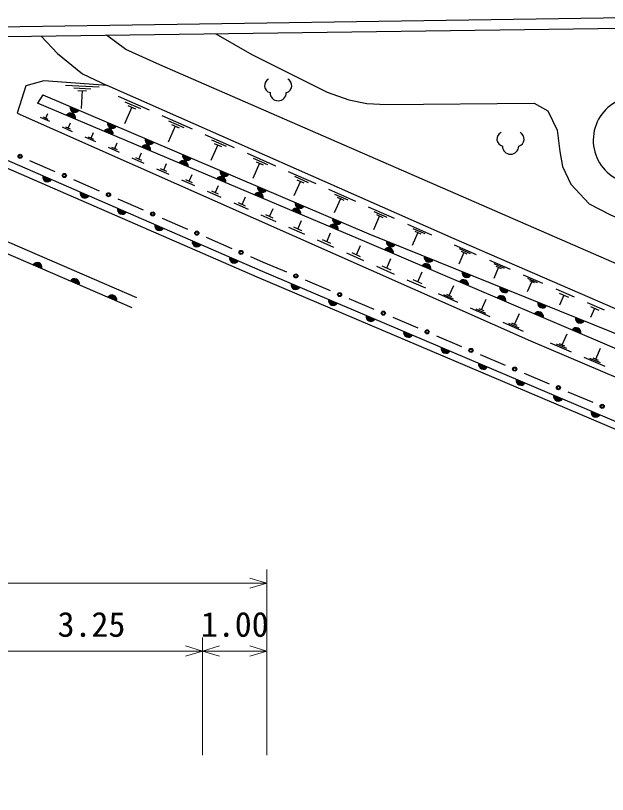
# Model space of a CAD drawing. Units: millimetres, scale not verified. Extents: x 40000 to 680000, y 20000 to 380000.
# Drawn here: x 242888 to 286428, y 239688 to 297032 of the extents above; entities that cross this region are included whole.
import ezdxf
from ezdxf.enums import TextEntityAlignment as Align

# ---------------------------------------------------------------- set-up
doc = ezdxf.new("R2010")
doc.units = ezdxf.units.MM
doc.header["$LTSCALE"] = 1000
for name, color, linetype, lineweight in [('M-BGD', 7, 'Continuous', 25), ('M-STR-HTXT', 7, 'Continuous', 13), ('M-STR-STR1', 1, 'Continuous', 25)]:
    doc.layers.add(name, color=color, linetype=linetype, lineweight=lineweight)
doc.styles.add('ＭＳ ゴシック', font='')
doc.styles.get('ＭＳ ゴシック').set_extended_font_data('MS Gothic')

msp = doc.modelspace()

# ---------------------------------------------------------------- linework, layer by layer
at = {"layer": 'M-BGD'}
for p, q in [((246555, 291900), (249048, 291783)), ((247171, 291704), (248417, 291646)), ((247475, 291524), (248098, 291494)), ((247786, 291509), (247724, 290180)), ((244882, 291197), (244506, 290593)), ((250428, 291096), (252710, 290086)), ((251435, 290287), (250896, 289070)), ((250932, 290692), (252073, 290187)), ((251149, 290413), (251720, 290161)), ((245109, 289467), (245272, 289834)), ((253658, 289667), (255874, 288687)), ((245413, 289222), (244724, 289528)), ((245282, 289390), (244937, 289543)), ((246756, 288743), (246929, 289132)), ((254147, 289274), (255254, 288784)), ((247078, 288483), (246348, 288807)), ((246939, 288662), (246574, 288824)), ((254635, 288882), (254112, 287700)), ((254358, 289004), (254912, 288759)), ((248787, 287725), (248014, 288068)), ((248639, 287914), (248253, 288086)), ((248446, 288000), (248629, 288412)), ((256821, 288268), (258971, 287316)), ((257295, 287887), (258370, 287411)), ((250540, 286947), (249723, 287310)), ((250384, 287147), (249975, 287328)), ((250180, 287238), (250373, 287673)), ((257769, 287505), (257262, 286358)), ((257500, 287624), (258038, 287386)), ((251958, 286456), (252162, 286915)), ((259918, 286898), (262005, 285974)), ((243908, 286371), (245784, 285555)), ((252338, 286149), (251476, 286532)), ((252174, 286360), (251743, 286551)), ((260838, 286158), (260346, 285044)), ((260378, 286528), (261422, 286066)), ((260577, 286273), (261099, 286042)), ((254184, 285331), (253275, 285734)), ((254010, 285552), (253556, 285754)), ((253783, 285653), (253998, 286138)), ((255656, 284830), (255882, 285340)), ((262951, 285556), (264975, 284660)), ((263397, 285197), (264409, 284749)), ((247159, 284956), (249035, 284140)), ((256077, 284491), (255121, 284915)), ((255895, 284724), (255417, 284936)), ((257577, 283985), (257814, 284521)), ((263843, 284838), (263366, 283758)), ((263590, 284950), (264097, 284726)), ((258019, 283629), (257015, 284074)), ((257828, 283874), (257326, 284097)), ((265920, 284242), (267884, 283373)), ((266353, 283894), (267335, 283459)), ((250410, 283541), (252286, 282725)), ((259548, 283119), (259797, 283681)), ((266786, 283545), (266323, 282498)), ((266541, 283654), (267032, 283437)), ((260013, 282744), (258959, 283212)), ((259811, 283002), (259284, 283236)), ((261570, 282230), (261832, 282819)), ((268831, 282954), (270730, 282114)), ((262058, 281837), (260952, 282327)), ((261847, 282107), (261294, 282352)), ((269668, 282280), (269220, 281267)), ((269250, 282617), (270199, 282197)), ((269431, 282386), (269906, 282175)), ((253661, 282126), (255537, 281310)), ((263645, 281317), (263919, 281935)), ((271712, 281679), (273478, 280898)), ((264156, 280906), (262998, 281420)), ((263935, 281189), (263356, 281446)), ((265774, 280381), (266061, 281028)), ((272490, 281053), (272074, 280111)), ((272101, 281366), (272984, 280976)), ((272270, 281151), (272711, 280956)), ((256912, 280711), (258788, 279894)), ((266308, 279951), (265097, 280489)), ((266077, 280247), (265471, 280516)), ((267959, 279421), (268258, 280097)), ((275157, 280156), (276777, 279452)), ((275515, 279872), (276325, 279520)), ((260163, 279296), (261101, 278888)), ((268517, 278971), (267250, 279533)), ((268275, 279280), (267642, 279561)), ((275873, 279588), (275498, 278724)), ((275670, 279676), (276075, 279500)), ((261101, 278888), (262814, 278158)), ((270190, 278438), (270501, 279140)), ((277741, 279033), (279267, 278371)), ((278079, 278766), (278841, 278435)), ((270770, 277971), (269455, 278555)), ((270519, 278293), (269861, 278584)), ((272469, 277435), (272791, 278161)), ((278416, 278499), (278062, 277685)), ((278225, 278581), (278606, 278416)), ((264194, 277570), (266034, 276786)), ((273069, 276951), (271707, 277555)), ((272809, 277284), (272128, 277586)), ((280230, 277952), (281663, 277329)), ((280546, 277701), (281263, 277390)), ((274795, 276410), (275129, 277162)), ((280863, 277450), (280531, 276685)), ((280684, 277528), (281043, 277372)), ((275417, 275910), (274007, 276535)), ((275106, 276160), (274401, 276473)), ((274972, 276332), (274619, 276488)), ((282625, 276912), (283971, 276327)), ((282883, 276586), (283556, 276294)), ((283220, 276440), (282908, 275722)), ((267414, 276198), (269254, 275415)), ((277171, 275364), (277516, 276142)), ((284930, 275910), (286191, 275362)), ((277814, 274846), (276355, 275493)), ((277493, 275105), (276763, 275428)), ((277353, 275283), (276989, 275445)), ((285172, 275605), (285803, 275331)), ((285488, 275468), (285195, 274795)), ((270634, 274827), (272474, 274043)), ((279597, 274296), (279954, 275100)), ((280262, 273760), (278753, 274429)), ((279930, 274028), (279175, 274362)), ((279786, 274212), (279408, 274379)), ((283108, 272778), (283460, 273602)), ((273855, 273455), (275695, 272672)), ((283793, 272242), (282247, 272901)), ((283451, 272510), (282678, 272840)), ((283301, 272695), (282915, 272860)), ((285571, 271727), (285922, 272550)), ((277075, 272084), (278915, 271300)), ((286255, 271192), (284712, 271850)), ((285913, 271459), (285141, 271789)), ((285764, 271645), (285378, 271809)), ((280295, 270712), (282135, 269929)), ((283515, 269341), (285355, 268557))]:
    msp.add_line(p, q, dxfattribs=at)
for points in [[(244776, 295521), (245963, 294249), (247803, 292736), (249615, 291893)], [(361183, 246455), (320080, 264369), (287328, 278666), (253506, 293407), (251007, 294540), (249565, 295586)], [(257626, 295695), (260275, 294164), (265820, 291391), (267399, 290830), (268733, 290549), (270171, 290479), (281051, 290584), (282034, 290023)], [(209537, 275499), (209459, 287537), (217484, 293241), (226827, 293104), (260846, 278296), (288200, 266645), (297276, 262933), (314859, 254709), (349726, 238509), (367079, 230331)], [(210071, 275503), (209995, 287262), (217651, 292704), (226712, 292572), (260635, 277806), (287994, 266152), (297062, 262444), (314633, 254225), (349499, 238026), (366851, 229848)], [(249615, 291893), (244959, 292221), (243649, 291870), (242994, 289858)], [(357260, 244976), (298902, 270276), (275166, 280588), (249615, 291893)], [(244882, 291197), (268887, 280971), (294369, 270647), (319763, 259551), (357476, 243098)], [(357612, 241914), (319463, 258440), (294019, 269525), (268757, 280320), (244506, 290593)], [(242994, 289858), (280777, 273093), (316005, 258068), (356863, 240671)], [(282034, 290023), (282731, 288607), (282934, 287031), (283121, 285924), (283730, 284629), (285087, 283179), (286646, 282352), (303135, 275171), (332141, 262618)], [(215326, 275549), (215245, 285006), (217845, 287055), (226679, 287154), (251793, 276285)], [(251464, 275524), (226512, 286323), (218136, 286229), (216077, 284607), (216155, 275556)]]:
    msp.add_lwpolyline(points, dxfattribs=at)
for centre, radius in [((243221, 286671), 150), ((243221, 286671), 120), ((243221, 286671), 100), ((246472, 285256), 150), ((246472, 285256), 120), ((246472, 285256), 100), ((249722, 283840), 150), ((249722, 283840), 120), ((249722, 283840), 100), ((252973, 282425), 150), ((252973, 282425), 120), ((252973, 282425), 100), ((256224, 281010), 150), ((256224, 281010), 120), ((256224, 281010), 100), ((259475, 279595), 150), ((259475, 279595), 120), ((259475, 279595), 100), ((263504, 277864), 150), ((263504, 277864), 120), ((263504, 277864), 100), ((266724, 276492), 150), ((266724, 276492), 120), ((266724, 276492), 100), ((269944, 275121), 150), ((269944, 275121), 120), ((269944, 275121), 100), ((273164, 273749), 150), ((273164, 273749), 120), ((273164, 273749), 100), ((276385, 272378), 150), ((276385, 272378), 120), ((276385, 272378), 100), ((279605, 271006), 150), ((279605, 271006), 120), ((279605, 271006), 100), ((282825, 269635), 150), ((282825, 269635), 120), ((282825, 269635), 100), ((286045, 268263), 150), ((286045, 268263), 120), ((286045, 268263), 100)]:
    msp.add_circle(centre, radius, dxfattribs=at)
for centre, radius, start, end in [((261742, 291878), 536, 116.08703, 255.33416), ((262671, 291878), 536, 284.66584, 63.91297), ((262206, 291360), 600, 180, 0), ((288601, 287856), 3216, 111.31879, 239.51661), ((247246, 290249), 354, 165.72306, 328.12824), ((247246, 290249), 283, 167.9471, 325.9042), ((247246, 290249), 212, 171.69342, 322.15787), ((247246, 290249), 142, 179.40515, 314.44614), ((247246, 290249), 100, 189.72282, 304.12848), ((246942, 289502), 354, 345.83887, 148.24405), ((246942, 289502), 283, 348.06291, 146.02001), ((246942, 289502), 212, 351.80923, 142.27368), ((246942, 289502), 142, 359.52096, 134.56195), ((246942, 289502), 100, 9.83862, 124.24429), ((250006, 289073), 354, 165.72306, 328.12824), ((250006, 289073), 283, 167.9471, 325.9042), ((250006, 289073), 212, 171.69342, 322.15787), ((250006, 289073), 142, 179.40515, 314.44614), ((250006, 289073), 100, 189.72282, 304.12848), ((249705, 288332), 354, 345.83887, 148.24405), ((249705, 288332), 283, 348.06291, 146.02001), ((249705, 288332), 212, 351.80923, 142.27368), ((249705, 288332), 142, 359.52096, 134.56195), ((249705, 288332), 100, 9.83862, 124.24429), ((252766, 287898), 354, 165.72306, 328.12824), ((252766, 287898), 283, 167.9471, 325.9042), ((252766, 287898), 212, 171.69342, 322.15787), ((252766, 287898), 142, 179.40515, 314.44614), ((252766, 287898), 100, 189.72282, 304.12848), ((278838, 287937), 536, 116.08703, 255.33416), ((279766, 287937), 536, 284.66584, 63.91297), ((252467, 287162), 354, 345.83887, 148.24405), ((252467, 287162), 283, 348.06291, 146.02001), ((252467, 287162), 212, 351.80923, 142.27368), ((252467, 287162), 142, 359.52096, 134.56195), ((279302, 287418), 600, 180, 0), ((252467, 287162), 100, 9.83862, 124.24429), ((255526, 286722), 354, 165.72306, 328.12824), ((255526, 286722), 283, 167.9471, 325.9042), ((255526, 286722), 212, 171.69342, 322.15787), ((255526, 286722), 142, 179.40515, 314.44614), ((255229, 285992), 354, 345.83887, 148.24405), ((255229, 285992), 283, 348.06291, 146.02001), ((255229, 285992), 212, 351.80923, 142.27368), ((255526, 286722), 100, 189.72282, 304.12848), ((255229, 285992), 142, 359.52096, 134.56195), ((255229, 285992), 100, 9.83862, 124.24429), ((258286, 285546), 354, 165.72306, 328.12824), ((258286, 285546), 283, 167.9471, 325.9042), ((258286, 285546), 212, 171.69342, 322.15787), ((245234, 285151), 354, 165.27423, 327.67941), ((245234, 285151), 283, 167.49827, 325.45537), ((245234, 285151), 212, 171.2446, 321.70905), ((245234, 285151), 142, 178.95633, 313.99732), ((245234, 285151), 100, 189.27399, 303.67966), ((257992, 284821), 354, 345.83887, 148.24405), ((257992, 284821), 283, 348.06291, 146.02001), ((257992, 284821), 212, 351.80923, 142.27368), ((258286, 285546), 142, 179.40515, 314.44614), ((258286, 285546), 100, 189.72282, 304.12848), ((257992, 284821), 142, 359.52096, 134.56195), ((257992, 284821), 100, 9.83862, 124.24429), ((261046, 284370), 354, 165.72306, 328.12824), ((261046, 284370), 283, 167.9471, 325.9042), ((247984, 283954), 354, 165.27423, 327.67941), ((247984, 283954), 283, 167.49827, 325.45537), ((247984, 283954), 212, 171.2446, 321.70905), ((247984, 283954), 142, 178.95633, 313.99732), ((247984, 283954), 100, 189.27399, 303.67966), ((260754, 283651), 354, 345.83887, 148.24405), ((260754, 283651), 283, 348.06291, 146.02001), ((260754, 283651), 212, 351.80923, 142.27368), ((261046, 284370), 212, 171.69342, 322.15787), ((261046, 284370), 142, 179.40515, 314.44614), ((261046, 284370), 100, 189.72282, 304.12848), ((260754, 283651), 142, 359.52096, 134.56195), ((260754, 283651), 100, 9.83862, 124.24429), ((263806, 283195), 354, 165.72306, 328.12824), ((250735, 282756), 354, 165.27423, 327.67941), ((250735, 282756), 283, 167.49827, 325.45537), ((250735, 282756), 212, 171.2446, 321.70905), ((250735, 282756), 142, 178.95633, 313.99732), ((250735, 282756), 100, 189.27399, 303.67966), ((263516, 282481), 354, 345.83887, 148.24405), ((263516, 282481), 283, 348.06291, 146.02001), ((263806, 283195), 283, 167.9471, 325.9042), ((263806, 283195), 212, 171.69342, 322.15787), ((263806, 283195), 142, 179.40515, 314.44614), ((263806, 283195), 100, 189.72282, 304.12848), ((263516, 282481), 212, 351.80923, 142.27368), ((263516, 282481), 142, 359.52096, 134.56195), ((263516, 282481), 100, 9.83862, 124.24429), ((253486, 281559), 354, 165.27423, 327.67941), ((253486, 281559), 283, 167.49827, 325.45537), ((253486, 281559), 212, 171.2446, 321.70905), ((253486, 281559), 142, 178.95633, 313.99732), ((266279, 281311), 354, 345.83887, 148.24405), ((266279, 281311), 283, 348.06291, 146.02001), ((266566, 282019), 354, 165.72306, 328.12824), ((266566, 282019), 283, 167.9471, 325.9042), ((266566, 282019), 212, 171.69342, 322.15787), ((266566, 282019), 142, 179.40515, 314.44614), ((266566, 282019), 100, 189.72282, 304.12848), ((253486, 281559), 100, 189.27399, 303.67966), ((266279, 281311), 212, 351.80923, 142.27368), ((266279, 281311), 142, 359.52096, 134.56195), ((266279, 281311), 100, 9.83862, 124.24429), ((256236, 280362), 354, 165.27423, 327.67941), ((256236, 280362), 283, 167.49827, 325.45537), ((270526, 280365), 354, 166.74249, 329.14767), ((270526, 280365), 283, 168.96653, 326.92363), ((256236, 280362), 212, 171.2446, 321.70905), ((256236, 280362), 142, 178.95633, 313.99732), ((256236, 280362), 100, 189.27399, 303.67966), ((270332, 279588), 354, 345.66049, 148.06567), ((270332, 279588), 283, 347.88453, 145.84163), ((270526, 280365), 212, 172.71285, 323.1773), ((270526, 280365), 142, 180.42458, 315.46557), ((270526, 280365), 100, 190.74224, 305.14791), ((270332, 279588), 212, 351.63085, 142.0953), ((270332, 279588), 142, 359.34258, 134.38357), ((270332, 279588), 100, 9.66025, 124.06591), ((273307, 279239), 354, 166.74249, 329.14767), ((273307, 279239), 283, 168.96653, 326.92363), ((244473, 278491), 354, 345.39542, 147.8006), ((244473, 278491), 283, 347.61946, 145.57656), ((244473, 278491), 212, 351.36579, 141.83024), ((258987, 279164), 354, 165.27423, 327.67941), ((258987, 279164), 283, 167.49827, 325.45537), ((258987, 279164), 212, 171.2446, 321.70905), ((258987, 279164), 142, 178.95633, 313.99732), ((258987, 279164), 100, 189.27399, 303.67966), ((273091, 278409), 354, 345.66049, 148.06567), ((273307, 279239), 212, 172.71285, 323.1773), ((273307, 279239), 142, 180.42458, 315.46557), ((273307, 279239), 100, 190.74224, 305.14791), ((244473, 278491), 142, 359.07752, 134.11851), ((244473, 278491), 100, 9.39518, 123.80084), ((273091, 278409), 283, 347.88453, 145.84163), ((273091, 278409), 212, 351.63085, 142.0953), ((273091, 278409), 142, 359.34258, 134.38357), ((273091, 278409), 100, 9.66025, 124.06591), ((276087, 278112), 354, 166.74249, 329.14767), ((276087, 278112), 283, 168.96653, 326.92363), ((276087, 278112), 212, 172.71285, 323.1773), ((247226, 277299), 354, 345.39542, 147.8006), ((247226, 277299), 283, 347.61946, 145.57656), ((275849, 277230), 354, 345.66049, 148.06567), ((276087, 278112), 142, 180.42458, 315.46557), ((276087, 278112), 100, 190.74224, 305.14791), ((247226, 277299), 212, 351.36579, 141.83024), ((247226, 277299), 142, 359.07752, 134.11851), ((247226, 277299), 100, 9.39518, 123.80084), ((263504, 277223), 354, 165.7266, 328.13178), ((263504, 277223), 283, 167.95064, 325.90774), ((263504, 277223), 212, 171.69696, 322.16141), ((263504, 277223), 142, 179.40869, 314.44968), ((263504, 277223), 100, 189.72636, 304.13202), ((275849, 277230), 283, 347.88453, 145.84163), ((275849, 277230), 212, 351.63085, 142.0953), ((275849, 277230), 142, 359.34258, 134.38357), ((275849, 277230), 100, 9.66025, 124.06591), ((278868, 276986), 354, 166.74249, 329.14767), ((278868, 276986), 283, 168.96653, 326.92363), ((278868, 276986), 212, 172.71285, 323.1773), ((278868, 276986), 142, 180.42458, 315.46557), ((249979, 276108), 354, 345.39542, 147.8006), ((278608, 276051), 354, 345.66049, 148.06567), ((278868, 276986), 100, 190.74224, 305.14791), ((249979, 276108), 283, 347.61946, 145.57656), ((249979, 276108), 212, 351.36579, 141.83024), ((249979, 276108), 142, 359.07752, 134.11851), ((249979, 276108), 100, 9.39518, 123.80084), ((266264, 276047), 354, 165.7266, 328.13178), ((266264, 276047), 283, 167.95064, 325.90774), ((266264, 276047), 212, 171.69696, 322.16141), ((266264, 276047), 142, 179.40869, 314.44968), ((266264, 276047), 100, 189.72636, 304.13202), ((278608, 276051), 283, 347.88453, 145.84163), ((278608, 276051), 212, 351.63085, 142.0953), ((278608, 276051), 142, 359.34258, 134.38357), ((278608, 276051), 100, 9.66025, 124.06591), ((281648, 275859), 354, 166.74249, 329.14767), ((281648, 275859), 283, 168.96653, 326.92363), ((281648, 275859), 212, 172.71285, 323.1773), ((281648, 275859), 142, 180.42458, 315.46557), ((281648, 275859), 100, 190.74224, 305.14791), ((269024, 274872), 354, 165.7266, 328.13178), ((269024, 274872), 283, 167.95064, 325.90774), ((269024, 274872), 212, 171.69696, 322.16141), ((269024, 274872), 142, 179.40869, 314.44968), ((269024, 274872), 100, 189.72636, 304.13202), ((281367, 274873), 354, 345.66049, 148.06567), ((281367, 274873), 283, 347.88453, 145.84163), ((281367, 274873), 212, 351.63085, 142.0953), ((281367, 274873), 142, 359.34258, 134.38357), ((281367, 274873), 100, 9.66025, 124.06591), ((284429, 274733), 354, 166.74249, 329.14767), ((284429, 274733), 283, 168.96653, 326.92363), ((284429, 274733), 212, 172.71285, 323.1773), ((284429, 274733), 142, 180.42458, 315.46557), ((284429, 274733), 100, 190.74224, 305.14791), ((271784, 273696), 354, 165.7266, 328.13178), ((271784, 273696), 283, 167.95064, 325.90774), ((271784, 273696), 212, 171.69696, 322.16141), ((271784, 273696), 142, 179.40869, 314.44968), ((271784, 273696), 100, 189.72636, 304.13202), ((284126, 273694), 354, 345.66049, 148.06567), ((284126, 273694), 283, 347.88453, 145.84163), ((284126, 273694), 212, 351.63085, 142.0953), ((284126, 273694), 142, 359.34258, 134.38357), ((284126, 273694), 100, 9.66025, 124.06591), ((274544, 272520), 354, 165.7266, 328.13178), ((274544, 272520), 283, 167.95064, 325.90774), ((274544, 272520), 212, 171.69696, 322.16141), ((274544, 272520), 142, 179.40869, 314.44968), ((274544, 272520), 100, 189.72636, 304.13202), ((277304, 271345), 354, 165.7266, 328.13178), ((277304, 271345), 283, 167.95064, 325.90774), ((277304, 271345), 212, 171.69696, 322.16141), ((277304, 271345), 142, 179.40869, 314.44968), ((277304, 271345), 100, 189.72636, 304.13202), ((280064, 270169), 354, 165.7266, 328.13178), ((280064, 270169), 283, 167.95064, 325.90774), ((280064, 270169), 212, 171.69696, 322.16141), ((280064, 270169), 142, 179.40869, 314.44968), ((280064, 270169), 100, 189.72636, 304.13202), ((282825, 268993), 354, 165.7266, 328.13178), ((282825, 268993), 283, 167.95064, 325.90774), ((282825, 268993), 212, 171.69696, 322.16141), ((282825, 268993), 142, 179.40869, 314.44968), ((282825, 268993), 100, 189.72636, 304.13202), ((285585, 267818), 354, 165.7266, 328.13178), ((285585, 267818), 283, 167.95064, 325.90774), ((285585, 267818), 212, 171.69696, 322.16141), ((285585, 267818), 142, 179.40869, 314.44968), ((285585, 267818), 100, 189.72636, 304.13202)]:
    msp.add_arc(centre, radius, start, end, dxfattribs=at)
at = {"layer": 'M-STR-HTXT'}
for p, q in [((261381, 242576), (261381, 256245)), ((208852, 255245), (261381, 255245)), ((261381, 255245), (260131, 255620)), ((261381, 255245), (260131, 254870)), ((256643, 242576), (256643, 251245)), ((256643, 250245), (255393, 250620)), ((256643, 250245), (257893, 250620)), ((261381, 250245), (260131, 250620)), ((240297, 250245), (256643, 250245)), ((256643, 250245), (255393, 249870)), ((256643, 250245), (261381, 250245)), ((256643, 250245), (257893, 249870)), ((261381, 250245), (260131, 249870))]:
    msp.add_line(p, q, dxfattribs=at)
at = {"layer": 'M-STR-STR1'}
msp.add_line((298469, 297032), (68115, 293606), dxfattribs=at)
msp.add_lwpolyline([(68122, 293138), (298451, 296245), (298469, 297032)], dxfattribs=at)

# ---------------------------------------------------------------- texts
at = {"layer": 'M-STR-HTXT', "style": 'ＭＳ ゴシック'}
for s, p in [('3.25', (248470, 250745)), ('1.00', (259012, 250745))]:
    msp.add_text(s, height=1833, dxfattribs=at).set_placement(p, align=Align.BOTTOM_CENTER)

doc.saveas('drawing.dxf')
